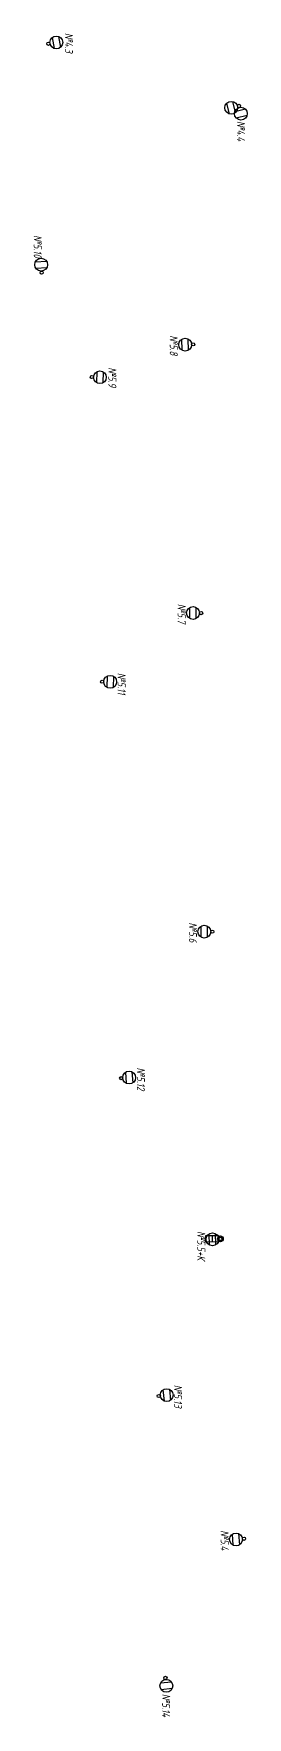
# Model space of a CAD drawing. Extents: x 17765 to 20362, y 13375 to 15893.
# Drawn here: x 17814.2 to 17847.5, y 14178.1 to 14441.1 of the extents above; entities that cross this region are included whole.
import ezdxf

# ---------------------------------------------------------------- set-up
doc = ezdxf.new("R2010")
doc.units = 0
for name, color, linetype in [('ЭН_ВЫНОСКИ_НОМЕРА_ОПОРЫ', 1, 'CONTINUOUS'), ('ЭН_СУЩ_ОПОРА__ЗАМ__СВЕТ__Н', 5, 'CONTINUOUS'), ('ЭН_СУЩ_ОПОРА_К1_LED', 7, 'CONTINUOUS'), ('ЭН_СУЩ_ОПОРА_К2-90_2_LED', 7, 'CONTINUOUS'), ('ЭН_СУЩ_ОПОРА_НО_К1-П_LED50', 1, 'CONTINUOUS')]:
    doc.layers.add(name, color=color, linetype=linetype)
doc.styles.get("Standard").update_dxf_attribs({"font": 'isocpeui.ttf', "width": 0.8})

# ---------------------------------------------------------------- blocks, each defined once
blk = doc.blocks.new('*U591')
at = {"layer": 'ЭН_СУЩ_ОПОРА_К1_LED', "color": 18}
for points in [[(-1.67, -1.02), (-1.82, 0.71)], [(-0.67, -0.93), (-0.82, 0.8)]]:
    blk.add_lwpolyline(points, dxfattribs=at)
for centre, radius in [((-1.25, -0.11), 1), ((0, 0), 0.25)]:
    blk.add_circle(centre, radius, dxfattribs=at)
blk = doc.blocks.new('*U592')
at = {"layer": 'ЭН_СУЩ_ОПОРА__ЗАМ__СВЕТ__Н'}
for points in [[(-1.7, -0.96), (-1.78, 0.77)], [(-0.7, -0.91), (-0.79, 0.82)]]:
    blk.add_lwpolyline(points, dxfattribs=at)
for centre, radius in [((-1.24, -0.07), 1), ((0, 0), 0.25)]:
    blk.add_circle(centre, radius, dxfattribs=at)
blk = doc.blocks.new('*U593')
at = {"layer": 'ЭН_СУЩ_ОПОРА_К1_LED', "color": 18}
for points in [[(-1.76, -0.85), (-1.74, 0.88)], [(-0.76, -0.86), (-0.74, 0.87)]]:
    blk.add_lwpolyline(points, dxfattribs=at)
for centre, radius in [((-1.25, 0.01), 1), ((0, 0), 0.25)]:
    blk.add_circle(centre, radius, dxfattribs=at)
blk = doc.blocks.new('*U594')
at = {"layer": 'ЭН_СУЩ_ОПОРА_К1_LED', "color": 18}
for points in [[(-1.72, -0.92), (-1.77, 0.81)], [(-0.72, -0.89), (-0.77, 0.84)]]:
    blk.add_lwpolyline(points, dxfattribs=at)
for centre, radius in [((-1.25, -0.04), 1), ((0, 0), 0.25)]:
    blk.add_circle(centre, radius, dxfattribs=at)
blk = doc.blocks.new('*U595')
at = {"layer": 'ЭН_СУЩ_ОПОРА_К1_LED', "color": 18}
for points in [[(0.66, 0.94), (0.83, -0.79)], [(1.65, 1.04), (1.83, -0.69)]]:
    blk.add_lwpolyline(points, dxfattribs=at)
for centre, radius in [((0, 0), 0.25), ((1.24, 0.13), 1)]:
    blk.add_circle(centre, radius, dxfattribs=at)
blk = doc.blocks.new('*U596')
at = {"layer": 'ЭН_СУЩ_ОПОРА_К1_LED', "color": 18}
for points in [[(0.69, 0.92), (0.81, -0.81)], [(1.68, 0.99), (1.81, -0.74)]]:
    blk.add_lwpolyline(points, dxfattribs=at)
for centre, radius in [((0, 0), 0.25), ((1.25, 0.09), 1)]:
    blk.add_circle(centre, radius, dxfattribs=at)
blk = doc.blocks.new('*U597')
at = {"layer": 'ЭН_СУЩ_ОПОРА_К1_LED', "color": 18}
for points in [[(0.94, -0.65), (-0.78, -0.84)], [(1.06, -1.64), (-0.67, -1.84)]]:
    blk.add_lwpolyline(points, dxfattribs=at)
for centre, radius in [((0, 0), 0.25), ((0.14, -1.24), 1)]:
    blk.add_circle(centre, radius, dxfattribs=at)
blk = doc.blocks.new('*U598')
at = {"layer": 'ЭН_СУЩ_ОПОРА_К1_LED', "color": 18}
for points in [[(0.76, 0.86), (0.74, -0.88)], [(1.76, 0.84), (1.74, -0.89)]]:
    blk.add_lwpolyline(points, dxfattribs=at)
for centre, radius in [((0, 0), 0.25), ((1.25, -0.02), 1)]:
    blk.add_circle(centre, radius, dxfattribs=at)
blk = doc.blocks.new('*U599')
at = {"layer": 'ЭН_СУЩ_ОПОРА_К1_LED', "color": 18}
for points in [[(0.77, 0.85), (0.73, -0.88)], [(1.77, 0.83), (1.73, -0.91)]]:
    blk.add_lwpolyline(points, dxfattribs=at)
for centre, radius in [((0, 0), 0.25), ((1.25, -0.03), 1)]:
    blk.add_circle(centre, radius, dxfattribs=at)
blk = doc.blocks.new('*U600')
at = {"layer": 'ЭН_СУЩ_ОПОРА_К1_LED', "color": 18}
for points in [[(-0.98, 1.69), (0.75, 1.8)], [(-0.91, 0.69), (0.81, 0.81)]]:
    blk.add_lwpolyline(points, dxfattribs=at)
for centre, radius in [((-0.08, 1.25), 1), ((0, 0), 0.25)]:
    blk.add_circle(centre, radius, dxfattribs=at)
blk = doc.blocks.new('*U601')
at = {"layer": 'ЭН_СУЩ_ОПОРА_К2-90_2_LED', "color": 18}
for points in [[(-1.49, -1.27), (-1.91, 0.41)], [(-0.52, -1.02), (-0.94, 0.66)], [(1.02, -0.52), (-0.66, -0.94)], [(1.27, -1.49), (-0.41, -1.91)]]:
    blk.add_lwpolyline(points, dxfattribs=at)
for centre, radius in [((-1.21, -0.3), 1), ((0, 0), 0.25), ((0.3, -1.21), 1)]:
    blk.add_circle(centre, radius, dxfattribs=at)
blk = doc.blocks.new('*U602')
at = {"layer": 'ЭН_СУЩ_ОПОРА__ЗАМ__СВЕТ__Н'}
for points in [[(0.59, 0.98), (0.89, -0.73)], [(1.58, 1.15), (1.87, -0.56)]]:
    blk.add_lwpolyline(points, dxfattribs=at)
for centre, radius in [((0, 0), 0.25), ((1.23, 0.21), 1)]:
    blk.add_circle(centre, radius, dxfattribs=at)
blk = doc.blocks.new('*U582')
at = {"layer": 'ЭН_СУЩ_ОПОРА_НО_К1-П_LED50'}
blk.add_lwpolyline([(-2.3, 0.54), (-0.29, 0.51), (-0.31, -0.5), (-2.32, -0.47)], close=True, dxfattribs=at)
blk.add_lwpolyline([(-1.3, 0.53), (-1.31, -0.48)], dxfattribs=at)
for radius in [0.45, 0.3]:
    blk.add_circle((0, 0), radius, dxfattribs=at)

msp = doc.modelspace()

# ---------------------------------------------------------------- block references
at = {"layer": 'ЭН_СУЩ_ОПОРА__ЗАМ__СВЕТ__Н'}
for name, p in [('*U602', (17816.51, 14439.52)), ('*U592', (17843.35, 14252.83))]:
    msp.add_blockref(name, p, dxfattribs=at)
at = {"layer": 'ЭН_СУЩ_ОПОРА_К1_LED'}
for name, p in [('*U600', (17815.46, 14403.76)), ('*U594', (17839.1, 14392.56)), ('*U599', (17823.3, 14387.46)), ('*U593', (17840.33, 14350.59)), ('*U598', (17824.9, 14339.87)), ('*U593', (17842.08, 14300.81)), ('*U596', (17827.86, 14277.94)), ('*U595', (17833.73, 14228.29)), ('*U591', (17847.03, 14205.98)), ('*U597', (17834.77, 14184.25))]:
    msp.add_blockref(name, p, dxfattribs=at)
at = {"layer": 'ЭН_СУЩ_ОПОРА_К2-90_2_LED'}
msp.add_blockref('*U601', (17846.24, 14429.82), dxfattribs=at)
at = {"layer": 'ЭН_СУЩ_ОПОРА_НО_К1-П_LED50'}
msp.add_blockref('*U582', (17843.35, 14252.83), dxfattribs=at)

# ---------------------------------------------------------------- texts
at = {"layer": 'ЭН_ВЫНОСКИ_НОМЕРА_ОПОРЫ', "color": 1, "char_height": 1.25, "attachment_point": 1, "rotation": 269.8832}
for s, heights, insert in [('{\\C5;\\c16711680;№4.3}', [-1.25], (17820.34, 14441.21)), ('{\\C256;\\c0;№4.4}', [-1.25], (17847.19, 14427.45)), ('{\\C256;\\c0;№5.10}', [-1.25], (17815.48, 14409.63)), ('{\\C256;\\c0;№5.8}', [-1.25], (17836.7, 14393.97)), ('{\\C256;\\c0;№5.9}', [-1.25], (17827.12, 14388.97)), ('{\\C256;\\c0;№5.7}', [-1.27], (17837.93, 14352.03)), ('{\\C256;\\c0;№5.11}', [-1.25], (17828.56, 14341.25)), ('{\\C256;\\c0;№5.6}', [-1.25], (17839.68, 14302.25)), ('{\\C256;\\c0;№5.12}', [-1.25], (17831.57, 14279.59)), ('{\\C5;\\c16711680;№5.5}+К', [-1.25], (17841, 14254.04)), ('{\\C256;\\c0;№5.13}', [-1.25], (17837.36, 14230.02)), ('{\\C256;\\c0;№5.4}', [-1.25], (17844.64, 14207.3)), ('{\\C256;\\c0;№5.14}', [-1.25], (17835.51, 14181.76))]:
    msp.add_mtext_dynamic_manual_height_columns(s, width=2.9055, gutter_width=12.5, heights=heights, dxfattribs=dict(at, insert=insert))

doc.saveas('drawing.dxf')
